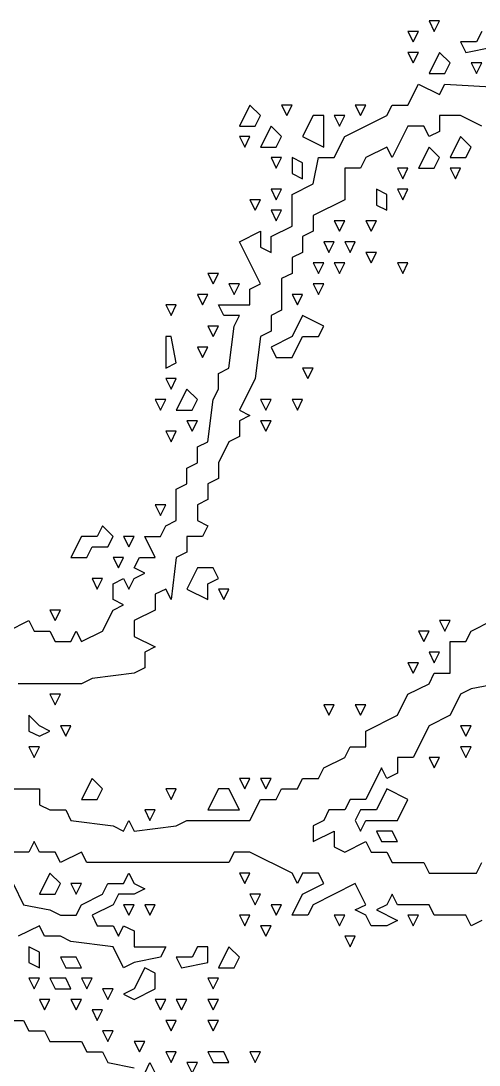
# Model space of a CAD drawing. Extents: x 2 to 124, y 0 to 170.
# Drawn here: x 43.43 to 50.43, y 93.49 to 109.47 of the extents above; entities that cross this region are included whole.
import ezdxf

# ---------------------------------------------------------------- set-up
doc = ezdxf.new("R2010")
doc.units = 0
doc.layers.add('Layer0', color=7, linetype='Continuous')

msp = doc.modelspace()

# ---------------------------------------------------------------- linework, layer by layer
at = {"layer": 'Layer0', "color": 5, "linetype": 'CONTINUOUS'}
for p, q in [((49.66383, 109.4697, 0.1), (49.74432, 109.3087, 0.1)), ((49.82481, 109.4697, 0.1), (49.66383, 109.4697, 0.1)), ((49.74432, 109.3087, 0.1), (49.82481, 109.4697, 0.1)), ((49.34186, 109.3087, 0.1), (49.42235, 109.1477, 0.1)), ((49.50284, 109.3087, 0.1), (49.34186, 109.3087, 0.1)), ((49.42235, 109.1477, 0.1), (49.50284, 109.3087, 0.1)), ((50.46875, 109.3087, 0.1), (50.38826, 109.1477, 0.1)), ((50.38826, 109.1477, 0.1), (50.14678, 109.1477, 0.1)), ((50.14678, 109.1477, 0.1), (50.22727, 108.9867, 0.1)), ((49.34186, 108.9867, 0.1), (49.42235, 108.8258, 0.1)), ((49.50284, 108.9867, 0.1), (49.34186, 108.9867, 0.1)), ((49.42235, 108.8258, 0.1), (49.50284, 108.9867, 0.1)), ((49.82481, 108.9867, 0.1), (49.66383, 108.6648, 0.1)), ((49.9858, 108.8258, 0.1), (49.82481, 108.9867, 0.1)), ((50.22727, 108.9867, 0.1), (50.62973, 109.0672, 0.1)), ((49.9053, 108.6648, 0.1), (49.9858, 108.8258, 0.1)), ((50.30777, 108.8258, 0.1), (50.38826, 108.6648, 0.1)), ((50.46875, 108.8258, 0.1), (50.30777, 108.8258, 0.1)), ((50.38826, 108.6648, 0.1), (50.46875, 108.8258, 0.1)), ((49.66383, 108.6648, 0.1), (49.9053, 108.6648, 0.1)), ((49.34186, 108.1818, 0.1), (49.50284, 108.5038, 0.1)), ((49.50284, 108.5038, 0.1), (49.82481, 108.3428, 0.1)), ((49.82481, 108.3428, 0.1), (49.9053, 108.5038, 0.1)), ((49.9053, 108.5038, 0.1), (51.27367, 108.4233, 0.1)), ((46.92708, 108.1818, 0.1), (46.7661, 107.8598, 0.1)), ((47.08807, 108.0208, 0.1), (46.92708, 108.1818, 0.1)), ((47.41004, 108.1818, 0.1), (47.49053, 108.0208, 0.1)), ((47.57102, 108.1818, 0.1), (47.41004, 108.1818, 0.1)), ((47.49053, 108.0208, 0.1), (47.57102, 108.1818, 0.1)), ((48.53693, 108.1818, 0.1), (48.61742, 108.0208, 0.1)), ((48.69792, 108.1818, 0.1), (48.53693, 108.1818, 0.1)), ((48.61742, 108.0208, 0.1), (48.69792, 108.1818, 0.1)), ((49.01989, 108.0208, 0.1), (49.10038, 108.1818, 0.1)), ((49.10038, 108.1818, 0.1), (49.34186, 108.1818, 0.1)), ((47.00758, 107.8598, 0.1), (47.08807, 108.0208, 0.1)), ((47.89299, 108.0208, 0.1), (47.73201, 107.6989, 0.1)), ((48.05398, 108.0208, 0.1), (47.89299, 108.0208, 0.1)), ((48.05398, 107.5379, 0.1), (48.05398, 108.0208, 0.1)), ((48.21496, 108.0208, 0.1), (48.29545, 107.8598, 0.1)), ((48.37595, 108.0208, 0.1), (48.21496, 108.0208, 0.1)), ((48.29545, 107.8598, 0.1), (48.37595, 108.0208, 0.1)), ((48.37595, 107.6989, 0.1), (49.01989, 108.0208, 0.1)), ((49.82481, 108.0208, 0.1), (49.82481, 107.7794, 0.1)), ((50.14678, 108.0208, 0.1), (49.82481, 108.0208, 0.1)), ((50.46875, 107.8598, 0.1), (50.14678, 108.0208, 0.1)), ((46.7661, 107.8598, 0.1), (47.00758, 107.8598, 0.1)), ((47.24905, 107.8598, 0.1), (47.08807, 107.5379, 0.1)), ((47.41004, 107.6989, 0.1), (47.24905, 107.8598, 0.1)), ((49.34186, 107.8598, 0.1), (49.10038, 107.3769, 0.1)), ((49.58333, 107.8598, 0.1), (49.34186, 107.8598, 0.1)), ((49.66383, 107.6989, 0.1), (49.58333, 107.8598, 0.1)), ((46.7661, 107.6989, 0.1), (46.84659, 107.5379, 0.1)), ((46.92708, 107.6989, 0.1), (46.7661, 107.6989, 0.1)), ((46.84659, 107.5379, 0.1), (46.92708, 107.6989, 0.1)), ((47.32955, 107.5379, 0.1), (47.41004, 107.6989, 0.1)), ((47.73201, 107.6989, 0.1), (48.05398, 107.5379, 0.1)), ((48.21496, 107.3769, 0.1), (48.37595, 107.6989, 0.1)), ((49.82481, 107.7794, 0.1), (49.66383, 107.6989, 0.1)), ((50.14678, 107.6989, 0.1), (49.9858, 107.3769, 0.1)), ((50.30777, 107.5379, 0.1), (50.14678, 107.6989, 0.1)), ((47.08807, 107.5379, 0.1), (47.32955, 107.5379, 0.1)), ((49.01989, 107.5379, 0.1), (48.69792, 107.3769, 0.1)), ((49.10038, 107.3769, 0.1), (49.01989, 107.5379, 0.1)), ((49.66383, 107.5379, 0.1), (49.50284, 107.2159, 0.1)), ((49.82481, 107.3769, 0.1), (49.66383, 107.5379, 0.1)), ((50.22727, 107.3769, 0.1), (50.30777, 107.5379, 0.1)), ((47.24905, 107.3769, 0.1), (47.32955, 107.2159, 0.1)), ((47.41004, 107.3769, 0.1), (47.24905, 107.3769, 0.1)), ((47.32955, 107.2159, 0.1), (47.41004, 107.3769, 0.1)), ((47.57102, 107.3769, 0.1), (47.57102, 107.1354, 0.1)), ((47.73201, 107.2964, 0.1), (47.57102, 107.3769, 0.1)), ((47.89299, 106.9744, 0.1), (47.97348, 107.3769, 0.1)), ((47.97348, 107.3769, 0.1), (48.21496, 107.3769, 0.1)), ((48.69792, 107.3769, 0.1), (48.61742, 107.2159, 0.1)), ((49.74432, 107.2159, 0.1), (49.82481, 107.3769, 0.1)), ((49.9858, 107.3769, 0.1), (50.22727, 107.3769, 0.1)), ((47.73201, 107.0549, 0.1), (47.73201, 107.2964, 0.1)), ((48.61742, 107.2159, 0.1), (48.37595, 107.2159, 0.1)), ((48.37595, 107.2159, 0.1), (48.37595, 106.733, 0.1)), ((49.18087, 107.2159, 0.1), (49.26136, 107.0549, 0.1)), ((49.34186, 107.2159, 0.1), (49.18087, 107.2159, 0.1)), ((49.26136, 107.0549, 0.1), (49.34186, 107.2159, 0.1)), ((49.50284, 107.2159, 0.1), (49.74432, 107.2159, 0.1)), ((49.9858, 107.2159, 0.1), (50.06629, 107.0549, 0.1)), ((50.14678, 107.2159, 0.1), (49.9858, 107.2159, 0.1)), ((50.06629, 107.0549, 0.1), (50.14678, 107.2159, 0.1)), ((47.57102, 107.1354, 0.1), (47.73201, 107.0549, 0.1)), ((47.24905, 106.8939, 0.1), (47.32955, 106.733, 0.1)), ((47.41004, 106.8939, 0.1), (47.24905, 106.8939, 0.1)), ((47.32955, 106.733, 0.1), (47.41004, 106.8939, 0.1)), ((47.57102, 106.8134, 0.1), (47.89299, 106.9744, 0.1)), ((48.8589, 106.8939, 0.1), (48.8589, 106.6525, 0.1)), ((49.01989, 106.8134, 0.1), (48.8589, 106.8939, 0.1)), ((49.18087, 106.8939, 0.1), (49.26136, 106.733, 0.1)), ((49.34186, 106.8939, 0.1), (49.18087, 106.8939, 0.1)), ((49.26136, 106.733, 0.1), (49.34186, 106.8939, 0.1)), ((46.92708, 106.733, 0.1), (47.00758, 106.572, 0.1)), ((47.08807, 106.733, 0.1), (46.92708, 106.733, 0.1)), ((47.00758, 106.572, 0.1), (47.08807, 106.733, 0.1)), ((47.57102, 106.3305, 0.1), (47.57102, 106.8134, 0.1)), ((48.37595, 106.733, 0.1), (47.89299, 106.4915, 0.1)), ((49.01989, 106.572, 0.1), (49.01989, 106.8134, 0.1)), ((47.24905, 106.572, 0.1), (47.32955, 106.411, 0.1)), ((47.41004, 106.572, 0.1), (47.24905, 106.572, 0.1)), ((47.32955, 106.411, 0.1), (47.41004, 106.572, 0.1)), ((48.8589, 106.6525, 0.1), (49.01989, 106.572, 0.1)), ((47.89299, 106.4915, 0.1), (47.89299, 106.25, 0.1)), ((47.24905, 106.1695, 0.1), (47.57102, 106.3305, 0.1)), ((48.21496, 106.411, 0.1), (48.29545, 106.25, 0.1)), ((48.37595, 106.411, 0.1), (48.21496, 106.411, 0.1)), ((48.29545, 106.25, 0.1), (48.37595, 106.411, 0.1)), ((48.69792, 106.411, 0.1), (48.77841, 106.25, 0.1)), ((48.8589, 106.411, 0.1), (48.69792, 106.411, 0.1)), ((48.77841, 106.25, 0.1), (48.8589, 106.411, 0.1)), ((46.7661, 106.089, 0.1), (47.08807, 106.25, 0.1)), ((47.08807, 106.25, 0.1), (47.08807, 106.0085, 0.1)), ((47.24905, 105.928, 0.1), (47.24905, 106.1695, 0.1)), ((47.89299, 106.25, 0.1), (47.73201, 106.1695, 0.1)), ((47.73201, 106.1695, 0.1), (47.73201, 105.928, 0.1)), ((47.08807, 105.4451, 0.1), (46.7661, 106.089, 0.1)), ((47.08807, 106.0085, 0.1), (47.24905, 105.928, 0.1)), ((48.05398, 106.089, 0.1), (48.13447, 105.928, 0.1)), ((48.21496, 106.089, 0.1), (48.05398, 106.089, 0.1)), ((48.13447, 105.928, 0.1), (48.21496, 106.089, 0.1)), ((48.37595, 106.089, 0.1), (48.45644, 105.928, 0.1)), ((48.53693, 106.089, 0.1), (48.37595, 106.089, 0.1)), ((48.45644, 105.928, 0.1), (48.53693, 106.089, 0.1)), ((47.73201, 105.928, 0.1), (47.57102, 105.8475, 0.1)), ((47.57102, 105.8475, 0.1), (47.57102, 105.6061, 0.1)), ((48.69792, 105.928, 0.1), (48.77841, 105.767, 0.1)), ((48.8589, 105.928, 0.1), (48.69792, 105.928, 0.1)), ((48.77841, 105.767, 0.1), (48.8589, 105.928, 0.1)), ((47.89299, 105.767, 0.1), (47.97348, 105.6061, 0.1)), ((48.05398, 105.767, 0.1), (47.89299, 105.767, 0.1)), ((47.97348, 105.6061, 0.1), (48.05398, 105.767, 0.1)), ((48.21496, 105.767, 0.1), (48.29545, 105.6061, 0.1)), ((48.37595, 105.767, 0.1), (48.21496, 105.767, 0.1)), ((48.29545, 105.6061, 0.1), (48.37595, 105.767, 0.1)), ((49.18087, 105.767, 0.1), (49.26136, 105.6061, 0.1)), ((49.34186, 105.767, 0.1), (49.18087, 105.767, 0.1)), ((49.26136, 105.6061, 0.1), (49.34186, 105.767, 0.1)), ((46.28314, 105.6061, 0.1), (46.36364, 105.4451, 0.1)), ((46.44413, 105.6061, 0.1), (46.28314, 105.6061, 0.1)), ((46.36364, 105.4451, 0.1), (46.44413, 105.6061, 0.1)), ((47.57102, 105.6061, 0.1), (47.41004, 105.5256, 0.1)), ((47.41004, 105.5256, 0.1), (47.41004, 105.0426, 0.1)), ((46.60511, 105.4451, 0.1), (46.68561, 105.2841, 0.1)), ((46.7661, 105.4451, 0.1), (46.60511, 105.4451, 0.1)), ((46.68561, 105.2841, 0.1), (46.7661, 105.4451, 0.1)), ((46.92708, 105.3646, 0.1), (47.08807, 105.4451, 0.1)), ((46.92708, 105.1231, 0.1), (46.92708, 105.3646, 0.1)), ((47.89299, 105.4451, 0.1), (47.97348, 105.2841, 0.1)), ((48.05398, 105.4451, 0.1), (47.89299, 105.4451, 0.1)), ((47.97348, 105.2841, 0.1), (48.05398, 105.4451, 0.1)), ((46.12216, 105.2841, 0.1), (46.20265, 105.1231, 0.1)), ((46.28314, 105.2841, 0.1), (46.12216, 105.2841, 0.1)), ((46.20265, 105.1231, 0.1), (46.28314, 105.2841, 0.1)), ((47.57102, 105.2841, 0.1), (47.65152, 105.1231, 0.1)), ((47.73201, 105.2841, 0.1), (47.57102, 105.2841, 0.1)), ((47.65152, 105.1231, 0.1), (47.73201, 105.2841, 0.1)), ((45.6392, 105.1231, 0.1), (45.7197, 104.9621, 0.1)), ((45.80019, 105.1231, 0.1), (45.6392, 105.1231, 0.1)), ((45.7197, 104.9621, 0.1), (45.80019, 105.1231, 0.1)), ((46.52462, 104.9621, 0.1), (46.44413, 105.1231, 0.1)), ((46.44413, 105.1231, 0.1), (46.92708, 105.1231, 0.1)), ((47.41004, 105.0426, 0.1), (47.24905, 104.9621, 0.1)), ((46.7661, 104.9621, 0.1), (46.52462, 104.9621, 0.1)), ((46.68561, 104.8011, 0.1), (46.7661, 104.9621, 0.1)), ((47.24905, 104.9621, 0.1), (47.24905, 104.7206, 0.1)), ((47.73201, 104.9621, 0.1), (47.57102, 104.6402, 0.1)), ((48.05398, 104.8011, 0.1), (47.73201, 104.9621, 0.1)), ((46.28314, 104.8011, 0.1), (46.36364, 104.6402, 0.1)), ((46.44413, 104.8011, 0.1), (46.28314, 104.8011, 0.1)), ((46.36364, 104.6402, 0.1), (46.44413, 104.8011, 0.1)), ((46.60511, 104.1572, 0.1), (46.68561, 104.8011, 0.1)), ((47.24905, 104.7206, 0.1), (47.08807, 104.6402, 0.1)), ((47.97348, 104.6402, 0.1), (48.05398, 104.8011, 0.1)), ((45.6392, 104.6402, 0.1), (45.6392, 104.1572, 0.1)), ((45.7197, 104.6402, 0.1), (45.6392, 104.6402, 0.1)), ((45.80019, 104.2377, 0.1), (45.7197, 104.6402, 0.1)), ((47.08807, 104.6402, 0.1), (47.00758, 103.9962, 0.1)), ((47.57102, 104.6402, 0.1), (47.24905, 104.4792, 0.1)), ((47.57102, 104.3182, 0.1), (47.73201, 104.6402, 0.1)), ((47.73201, 104.6402, 0.1), (47.97348, 104.6402, 0.1)), ((46.12216, 104.4792, 0.1), (46.20265, 104.3182, 0.1)), ((46.28314, 104.4792, 0.1), (46.12216, 104.4792, 0.1)), ((46.20265, 104.3182, 0.1), (46.28314, 104.4792, 0.1)), ((47.24905, 104.4792, 0.1), (47.32955, 104.3182, 0.1)), ((45.6392, 104.1572, 0.1), (45.80019, 104.2377, 0.1)), ((47.32955, 104.3182, 0.1), (47.57102, 104.3182, 0.1)), ((46.44413, 104.0767, 0.1), (46.60511, 104.1572, 0.1)), ((46.44413, 103.8352, 0.1), (46.44413, 104.0767, 0.1)), ((47.73201, 104.1572, 0.1), (47.8125, 103.9962, 0.1)), ((47.89299, 104.1572, 0.1), (47.73201, 104.1572, 0.1)), ((47.8125, 103.9962, 0.1), (47.89299, 104.1572, 0.1)), ((45.6392, 103.9962, 0.1), (45.7197, 103.8352, 0.1)), ((45.80019, 103.9962, 0.1), (45.6392, 103.9962, 0.1)), ((45.7197, 103.8352, 0.1), (45.80019, 103.9962, 0.1)), ((47.00758, 103.9962, 0.1), (46.7661, 103.5133, 0.1)), ((45.96117, 103.8352, 0.1), (45.80019, 103.5133, 0.1)), ((46.12216, 103.6742, 0.1), (45.96117, 103.8352, 0.1)), ((46.36364, 103.6742, 0.1), (46.44413, 103.8352, 0.1)), ((45.47822, 103.6742, 0.1), (45.55871, 103.5133, 0.1)), ((45.6392, 103.6742, 0.1), (45.47822, 103.6742, 0.1)), ((45.55871, 103.5133, 0.1), (45.6392, 103.6742, 0.1)), ((46.04167, 103.5133, 0.1), (46.12216, 103.6742, 0.1)), ((46.28314, 103.0303, 0.1), (46.36364, 103.6742, 0.1)), ((47.08807, 103.6742, 0.1), (47.16856, 103.5133, 0.1)), ((47.24905, 103.6742, 0.1), (47.08807, 103.6742, 0.1)), ((47.16856, 103.5133, 0.1), (47.24905, 103.6742, 0.1)), ((47.57102, 103.6742, 0.1), (47.65152, 103.5133, 0.1)), ((47.73201, 103.6742, 0.1), (47.57102, 103.6742, 0.1)), ((47.65152, 103.5133, 0.1), (47.73201, 103.6742, 0.1)), ((45.80019, 103.5133, 0.1), (46.04167, 103.5133, 0.1)), ((46.7661, 103.5133, 0.1), (46.92708, 103.4328, 0.1)), ((46.92708, 103.4328, 0.1), (46.7661, 103.3523, 0.1)), ((45.96117, 103.3523, 0.1), (46.04167, 103.1913, 0.1)), ((46.12216, 103.3523, 0.1), (45.96117, 103.3523, 0.1)), ((46.04167, 103.1913, 0.1), (46.12216, 103.3523, 0.1)), ((46.7661, 103.3523, 0.1), (46.7661, 103.1108, 0.1)), ((47.08807, 103.3523, 0.1), (47.16856, 103.1913, 0.1)), ((47.24905, 103.3523, 0.1), (47.08807, 103.3523, 0.1)), ((47.16856, 103.1913, 0.1), (47.24905, 103.3523, 0.1)), ((45.6392, 103.1913, 0.1), (45.7197, 103.0303, 0.1)), ((45.80019, 103.1913, 0.1), (45.6392, 103.1913, 0.1)), ((45.7197, 103.0303, 0.1), (45.80019, 103.1913, 0.1)), ((46.7661, 103.1108, 0.1), (46.60511, 103.0303, 0.1)), ((46.12216, 102.9498, 0.1), (46.28314, 103.0303, 0.1)), ((46.12216, 102.7083, 0.1), (46.12216, 102.9498, 0.1)), ((46.60511, 103.0303, 0.1), (46.44413, 102.7083, 0.1)), ((45.96117, 102.6278, 0.1), (46.12216, 102.7083, 0.1)), ((45.96117, 102.3864, 0.1), (45.96117, 102.6278, 0.1)), ((46.44413, 102.7083, 0.1), (46.44413, 102.4669, 0.1)), ((46.44413, 102.4669, 0.1), (46.28314, 102.3864, 0.1)), ((45.80019, 102.3059, 0.1), (45.96117, 102.3864, 0.1)), ((45.80019, 101.8229, 0.1), (45.80019, 102.3059, 0.1)), ((46.28314, 102.3864, 0.1), (46.28314, 102.1449, 0.1)), ((46.28314, 102.1449, 0.1), (46.12216, 102.0644, 0.1)), ((45.47822, 102.0644, 0.1), (45.55871, 101.9034, 0.1)), ((45.6392, 102.0644, 0.1), (45.47822, 102.0644, 0.1)), ((45.55871, 101.9034, 0.1), (45.6392, 102.0644, 0.1)), ((46.12216, 102.0644, 0.1), (46.12216, 101.8229, 0.1)), ((45.6392, 101.7424, 0.1), (45.80019, 101.8229, 0.1)), ((46.12216, 101.8229, 0.1), (46.28314, 101.7424, 0.1)), ((44.6733, 101.7424, 0.1), (44.5928, 101.5814, 0.1)), ((44.83428, 101.5814, 0.1), (44.6733, 101.7424, 0.1)), ((45.55871, 101.5814, 0.1), (45.6392, 101.7424, 0.1)), ((46.28314, 101.7424, 0.1), (46.20265, 101.5814, 0.1)), ((44.35133, 101.5814, 0.1), (44.19034, 101.2595, 0.1)), ((44.5928, 101.5814, 0.1), (44.35133, 101.5814, 0.1)), ((44.75379, 101.4205, 0.1), (44.83428, 101.5814, 0.1)), ((44.99527, 101.5814, 0.1), (45.07576, 101.4205, 0.1)), ((45.15625, 101.5814, 0.1), (44.99527, 101.5814, 0.1)), ((45.07576, 101.4205, 0.1), (45.15625, 101.5814, 0.1)), ((45.47822, 101.2595, 0.1), (45.31723, 101.5814, 0.1)), ((45.31723, 101.5814, 0.1), (45.55871, 101.5814, 0.1)), ((46.20265, 101.5814, 0.1), (45.96117, 101.5814, 0.1)), ((45.96117, 101.5814, 0.1), (45.96117, 101.34, 0.1)), ((44.43182, 101.2595, 0.1), (44.51231, 101.4205, 0.1)), ((44.51231, 101.4205, 0.1), (44.75379, 101.4205, 0.1)), ((45.96117, 101.34, 0.1), (45.80019, 101.2595, 0.1)), ((44.19034, 101.2595, 0.1), (44.43182, 101.2595, 0.1)), ((44.83428, 101.2595, 0.1), (44.91477, 101.0985, 0.1)), ((44.99527, 101.2595, 0.1), (44.83428, 101.2595, 0.1)), ((44.91477, 101.0985, 0.1), (44.99527, 101.2595, 0.1)), ((45.15625, 101.0985, 0.1), (45.23674, 101.2595, 0.1)), ((45.23674, 101.2595, 0.1), (45.47822, 101.2595, 0.1)), ((45.80019, 101.2595, 0.1), (45.7197, 100.6155, 0.1)), ((45.31723, 101.018, 0.1), (45.15625, 101.0985, 0.1)), ((45.15625, 100.9375, 0.1), (45.31723, 101.018, 0.1)), ((46.12216, 101.0985, 0.1), (45.96117, 100.7765, 0.1)), ((46.36364, 101.0985, 0.1), (46.12216, 101.0985, 0.1)), ((46.44413, 100.9375, 0.1), (46.36364, 101.0985, 0.1)), ((44.51231, 100.9375, 0.1), (44.5928, 100.7765, 0.1)), ((44.6733, 100.9375, 0.1), (44.51231, 100.9375, 0.1)), ((44.5928, 100.7765, 0.1), (44.6733, 100.9375, 0.1)), ((44.83428, 100.857, 0.1), (44.99527, 100.9375, 0.1)), ((44.83428, 100.6155, 0.1), (44.83428, 100.857, 0.1)), ((44.99527, 100.9375, 0.1), (45.07576, 100.7765, 0.1)), ((45.07576, 100.7765, 0.1), (45.15625, 100.9375, 0.1)), ((46.28314, 100.857, 0.1), (46.44413, 100.9375, 0.1)), ((46.28314, 100.6155, 0.1), (46.28314, 100.857, 0.1)), ((45.6392, 100.7765, 0.1), (45.47822, 100.696, 0.1)), ((45.47822, 100.696, 0.1), (45.47822, 100.4545, 0.1)), ((45.7197, 100.6155, 0.1), (45.6392, 100.7765, 0.1)), ((45.96117, 100.7765, 0.1), (46.28314, 100.6155, 0.1)), ((46.44413, 100.7765, 0.1), (46.52462, 100.6155, 0.1)), ((46.60511, 100.7765, 0.1), (46.44413, 100.7765, 0.1)), ((46.52462, 100.6155, 0.1), (46.60511, 100.7765, 0.1)), ((44.99527, 100.535, 0.1), (44.83428, 100.6155, 0.1)), ((44.83428, 100.4545, 0.1), (44.99527, 100.535, 0.1)), ((43.86837, 100.4545, 0.1), (43.94886, 100.2936, 0.1)), ((44.02936, 100.4545, 0.1), (43.86837, 100.4545, 0.1)), ((43.94886, 100.2936, 0.1), (44.02936, 100.4545, 0.1)), ((44.6733, 100.1326, 0.1), (44.83428, 100.4545, 0.1)), ((45.47822, 100.4545, 0.1), (45.15625, 100.2936, 0.1)), ((43.22443, 100.1326, 0.1), (43.5464, 100.2936, 0.1)), ((43.5464, 100.2936, 0.1), (43.62689, 100.1326, 0.1)), ((45.15625, 100.2936, 0.1), (45.15625, 100.0521, 0.1)), ((49.82481, 100.2936, 0.1), (49.9053, 100.1326, 0.1)), ((49.9858, 100.2936, 0.1), (49.82481, 100.2936, 0.1)), ((49.9053, 100.1326, 0.1), (49.9858, 100.2936, 0.1)), ((50.30777, 100.1326, 0.1), (50.62973, 100.2936, 0.1)), ((43.62689, 100.1326, 0.1), (43.86837, 100.1326, 0.1)), ((43.86837, 100.1326, 0.1), (43.94886, 99.97159, 0.1)), ((44.19034, 99.97159, 0.1), (44.27083, 100.1326, 0.1)), ((44.27083, 100.1326, 0.1), (44.35133, 99.97159, 0.1)), ((44.35133, 99.97159, 0.1), (44.6733, 100.1326, 0.1)), ((45.15625, 100.0521, 0.1), (45.47822, 99.8911, 0.1)), ((49.50284, 100.1326, 0.1), (49.58333, 99.97159, 0.1)), ((49.66383, 100.1326, 0.1), (49.50284, 100.1326, 0.1)), ((49.58333, 99.97159, 0.1), (49.66383, 100.1326, 0.1)), ((50.22727, 99.97159, 0.1), (50.30777, 100.1326, 0.1)), ((43.94886, 99.97159, 0.1), (44.19034, 99.97159, 0.1)), ((45.47822, 99.8911, 0.1), (45.31723, 99.81061, 0.1)), ((49.9858, 99.48864, 0.1), (49.9858, 99.97159, 0.1)), ((49.9858, 99.97159, 0.1), (50.22727, 99.97159, 0.1)), ((45.31723, 99.81061, 0.1), (45.31723, 99.56913, 0.1)), ((49.66383, 99.81061, 0.1), (49.74432, 99.64962, 0.1)), ((49.82481, 99.81061, 0.1), (49.66383, 99.81061, 0.1)), ((49.74432, 99.64962, 0.1), (49.82481, 99.81061, 0.1)), ((45.31723, 99.56913, 0.1), (45.15625, 99.48864, 0.1)), ((49.34186, 99.64962, 0.1), (49.42235, 99.48864, 0.1)), ((49.50284, 99.64962, 0.1), (49.34186, 99.64962, 0.1)), ((49.42235, 99.48864, 0.1), (49.50284, 99.64962, 0.1)), ((44.51231, 99.40814, 0.1), (44.35133, 99.32765, 0.1)), ((45.15625, 99.48864, 0.1), (44.51231, 99.40814, 0.1)), ((49.66383, 99.32765, 0.1), (49.74432, 99.48864, 0.1)), ((49.74432, 99.48864, 0.1), (49.9858, 99.48864, 0.1)), ((44.35133, 99.32765, 0.1), (43.38542, 99.32765, 0.1)), ((49.34186, 99.16667, 0.1), (49.66383, 99.32765, 0.1)), ((50.30777, 99.24716, 0.1), (50.14678, 99.16667, 0.1)), ((50.71023, 99.32765, 0.1), (50.30777, 99.24716, 0.1)), ((43.86837, 99.16667, 0.1), (43.94886, 99.00568, 0.1)), ((44.02936, 99.16667, 0.1), (43.86837, 99.16667, 0.1)), ((43.94886, 99.00568, 0.1), (44.02936, 99.16667, 0.1)), ((49.18087, 98.8447, 0.1), (49.34186, 99.16667, 0.1)), ((50.14678, 99.16667, 0.1), (49.9858, 98.8447, 0.1)), ((48.05398, 99.00568, 0.1), (48.13447, 98.8447, 0.1)), ((48.21496, 99.00568, 0.1), (48.05398, 99.00568, 0.1)), ((48.13447, 98.8447, 0.1), (48.21496, 99.00568, 0.1)), ((48.53693, 99.00568, 0.1), (48.61742, 98.8447, 0.1)), ((48.69792, 99.00568, 0.1), (48.53693, 99.00568, 0.1)), ((48.61742, 98.8447, 0.1), (48.69792, 99.00568, 0.1)), ((43.5464, 98.8447, 0.1), (43.5464, 98.60322, 0.1)), ((43.70739, 98.68371, 0.1), (43.5464, 98.8447, 0.1)), ((48.69792, 98.60322, 0.1), (49.18087, 98.8447, 0.1)), ((49.9858, 98.8447, 0.1), (49.66383, 98.68371, 0.1)), ((43.5464, 98.60322, 0.1), (43.70739, 98.52273, 0.1)), ((43.86837, 98.60322, 0.1), (43.70739, 98.68371, 0.1)), ((43.70739, 98.52273, 0.1), (43.86837, 98.60322, 0.1)), ((44.02936, 98.68371, 0.1), (44.10985, 98.52273, 0.1)), ((44.19034, 98.68371, 0.1), (44.02936, 98.68371, 0.1)), ((44.10985, 98.52273, 0.1), (44.19034, 98.68371, 0.1)), ((48.69792, 98.36174, 0.1), (48.69792, 98.60322, 0.1)), ((49.66383, 98.68371, 0.1), (49.42235, 98.20076, 0.1)), ((50.14678, 98.68371, 0.1), (50.22727, 98.52273, 0.1)), ((50.30777, 98.68371, 0.1), (50.14678, 98.68371, 0.1)), ((50.22727, 98.52273, 0.1), (50.30777, 98.68371, 0.1)), ((43.5464, 98.36174, 0.1), (43.62689, 98.20076, 0.1)), ((43.70739, 98.36174, 0.1), (43.5464, 98.36174, 0.1)), ((43.62689, 98.20076, 0.1), (43.70739, 98.36174, 0.1)), ((48.37595, 98.20076, 0.1), (48.45644, 98.36174, 0.1)), ((48.45644, 98.36174, 0.1), (48.69792, 98.36174, 0.1)), ((50.14678, 98.36174, 0.1), (50.22727, 98.20076, 0.1)), ((50.30777, 98.36174, 0.1), (50.14678, 98.36174, 0.1)), ((50.22727, 98.20076, 0.1), (50.30777, 98.36174, 0.1)), ((48.05398, 98.03977, 0.1), (48.37595, 98.20076, 0.1)), ((49.42235, 98.20076, 0.1), (49.18087, 98.20076, 0.1)), ((49.18087, 98.20076, 0.1), (49.18087, 97.95928, 0.1)), ((49.66383, 98.20076, 0.1), (49.74432, 98.03977, 0.1)), ((49.82481, 98.20076, 0.1), (49.66383, 98.20076, 0.1)), ((49.74432, 98.03977, 0.1), (49.82481, 98.20076, 0.1)), ((47.97348, 97.87879, 0.1), (48.05398, 98.03977, 0.1)), ((48.93939, 98.03977, 0.1), (48.69792, 97.55682, 0.1)), ((49.01989, 97.87879, 0.1), (48.93939, 98.03977, 0.1)), ((49.18087, 97.95928, 0.1), (49.01989, 97.87879, 0.1)), ((44.51231, 97.87879, 0.1), (44.35133, 97.55682, 0.1)), ((44.6733, 97.7178, 0.1), (44.51231, 97.87879, 0.1)), ((46.7661, 97.87879, 0.1), (46.84659, 97.7178, 0.1)), ((46.92708, 97.87879, 0.1), (46.7661, 97.87879, 0.1)), ((46.84659, 97.7178, 0.1), (46.92708, 97.87879, 0.1)), ((47.08807, 97.87879, 0.1), (47.16856, 97.7178, 0.1)), ((47.24905, 97.87879, 0.1), (47.08807, 97.87879, 0.1)), ((47.16856, 97.7178, 0.1), (47.24905, 97.87879, 0.1)), ((47.65152, 97.7178, 0.1), (47.73201, 97.87879, 0.1)), ((47.73201, 97.87879, 0.1), (47.97348, 97.87879, 0.1)), ((43.22443, 97.7178, 0.1), (43.70739, 97.7178, 0.1)), ((43.70739, 97.7178, 0.1), (43.70739, 97.47633, 0.1)), ((44.5928, 97.55682, 0.1), (44.6733, 97.7178, 0.1)), ((45.6392, 97.7178, 0.1), (45.7197, 97.55682, 0.1)), ((45.80019, 97.7178, 0.1), (45.6392, 97.7178, 0.1)), ((45.7197, 97.55682, 0.1), (45.80019, 97.7178, 0.1)), ((46.44413, 97.7178, 0.1), (46.28314, 97.39583, 0.1)), ((46.60511, 97.7178, 0.1), (46.44413, 97.7178, 0.1)), ((46.7661, 97.39583, 0.1), (46.60511, 97.7178, 0.1)), ((47.32955, 97.55682, 0.1), (47.41004, 97.7178, 0.1)), ((47.41004, 97.7178, 0.1), (47.65152, 97.7178, 0.1)), ((49.01989, 97.7178, 0.1), (48.8589, 97.39583, 0.1)), ((49.34186, 97.55682, 0.1), (49.01989, 97.7178, 0.1)), ((43.70739, 97.47633, 0.1), (43.86837, 97.39583, 0.1)), ((44.35133, 97.55682, 0.1), (44.5928, 97.55682, 0.1)), ((46.92708, 97.23485, 0.1), (47.08807, 97.55682, 0.1)), ((47.08807, 97.55682, 0.1), (47.32955, 97.55682, 0.1)), ((48.45644, 97.55682, 0.1), (48.37595, 97.39583, 0.1)), ((48.69792, 97.55682, 0.1), (48.45644, 97.55682, 0.1)), ((49.18087, 97.23485, 0.1), (49.34186, 97.55682, 0.1)), ((43.86837, 97.39583, 0.1), (44.10985, 97.39583, 0.1)), ((44.10985, 97.39583, 0.1), (44.19034, 97.23485, 0.1)), ((45.31723, 97.39583, 0.1), (45.39773, 97.23485, 0.1)), ((45.47822, 97.39583, 0.1), (45.31723, 97.39583, 0.1)), ((45.39773, 97.23485, 0.1), (45.47822, 97.39583, 0.1)), ((46.28314, 97.39583, 0.1), (46.7661, 97.39583, 0.1)), ((48.13447, 97.39583, 0.1), (48.05398, 97.23485, 0.1)), ((48.37595, 97.39583, 0.1), (48.13447, 97.39583, 0.1)), ((48.61742, 97.39583, 0.1), (48.53693, 97.23485, 0.1)), ((48.8589, 97.39583, 0.1), (48.61742, 97.39583, 0.1)), ((44.19034, 97.23485, 0.1), (44.83428, 97.15436, 0.1)), ((44.83428, 97.15436, 0.1), (44.99527, 97.07386, 0.1)), ((44.99527, 97.07386, 0.1), (45.07576, 97.23485, 0.1)), ((45.07576, 97.23485, 0.1), (45.15625, 97.07386, 0.1)), ((45.15625, 97.07386, 0.1), (45.80019, 97.15436, 0.1)), ((45.80019, 97.15436, 0.1), (45.96117, 97.23485, 0.1)), ((45.96117, 97.23485, 0.1), (46.92708, 97.23485, 0.1)), ((48.05398, 97.23485, 0.1), (47.89299, 97.15436, 0.1)), ((47.89299, 97.15436, 0.1), (47.89299, 96.91288, 0.1)), ((48.53693, 97.23485, 0.1), (48.61742, 97.07386, 0.1)), ((48.61742, 97.07386, 0.1), (48.69792, 97.23485, 0.1)), ((48.69792, 97.23485, 0.1), (49.18087, 97.23485, 0.1)), ((47.89299, 96.91288, 0.1), (48.21496, 97.07386, 0.1)), ((48.21496, 97.07386, 0.1), (48.21496, 96.83239, 0.1)), ((48.8589, 97.07386, 0.1), (48.93939, 96.91288, 0.1)), ((49.10038, 97.07386, 0.1), (48.8589, 97.07386, 0.1)), ((49.18087, 96.91288, 0.1), (49.10038, 97.07386, 0.1)), ((43.62689, 96.91288, 0.1), (43.5464, 96.75189, 0.1)), ((43.70739, 96.75189, 0.1), (43.62689, 96.91288, 0.1)), ((48.21496, 96.83239, 0.1), (48.37595, 96.75189, 0.1)), ((48.37595, 96.75189, 0.1), (48.69792, 96.91288, 0.1)), ((48.69792, 96.91288, 0.1), (48.77841, 96.75189, 0.1)), ((48.93939, 96.91288, 0.1), (49.18087, 96.91288, 0.1)), ((43.5464, 96.75189, 0.1), (43.30492, 96.75189, 0.1)), ((43.94886, 96.75189, 0.1), (43.70739, 96.75189, 0.1)), ((44.02936, 96.59091, 0.1), (43.94886, 96.75189, 0.1)), ((44.35133, 96.75189, 0.1), (44.02936, 96.59091, 0.1)), ((44.43182, 96.59091, 0.1), (44.35133, 96.75189, 0.1)), ((46.68561, 96.75189, 0.1), (46.60511, 96.59091, 0.1)), ((46.92708, 96.75189, 0.1), (46.68561, 96.75189, 0.1)), ((47.57102, 96.42992, 0.1), (46.92708, 96.75189, 0.1)), ((48.77841, 96.75189, 0.1), (49.01989, 96.75189, 0.1)), ((49.01989, 96.75189, 0.1), (49.10038, 96.59091, 0.1)), ((46.60511, 96.59091, 0.1), (44.43182, 96.59091, 0.1)), ((49.10038, 96.59091, 0.1), (49.58333, 96.59091, 0.1)), ((49.58333, 96.59091, 0.1), (49.66383, 96.42992, 0.1)), ((50.38826, 96.42992, 0.1), (50.46875, 96.59091, 0.1)), ((43.86837, 96.42992, 0.1), (43.70739, 96.10795, 0.1)), ((44.02936, 96.26894, 0.1), (43.86837, 96.42992, 0.1)), ((44.99527, 96.26894, 0.1), (45.07576, 96.42992, 0.1)), ((45.07576, 96.42992, 0.1), (45.15625, 96.26894, 0.1)), ((46.7661, 96.42992, 0.1), (46.84659, 96.26894, 0.1)), ((46.92708, 96.42992, 0.1), (46.7661, 96.42992, 0.1)), ((46.84659, 96.26894, 0.1), (46.92708, 96.42992, 0.1)), ((47.65152, 96.26894, 0.1), (47.57102, 96.42992, 0.1)), ((47.73201, 96.42992, 0.1), (47.65152, 96.26894, 0.1)), ((47.97348, 96.42992, 0.1), (47.73201, 96.42992, 0.1)), ((48.05398, 96.26894, 0.1), (47.97348, 96.42992, 0.1)), ((49.66383, 96.42992, 0.1), (50.38826, 96.42992, 0.1)), ((43.30492, 96.26894, 0.1), (43.46591, 95.94697, 0.1)), ((43.94886, 96.10795, 0.1), (44.02936, 96.26894, 0.1)), ((44.19034, 96.26894, 0.1), (44.27083, 96.10795, 0.1)), ((44.35133, 96.26894, 0.1), (44.19034, 96.26894, 0.1)), ((44.27083, 96.10795, 0.1), (44.35133, 96.26894, 0.1)), ((44.6733, 96.10795, 0.1), (44.75379, 96.26894, 0.1)), ((44.75379, 96.26894, 0.1), (44.99527, 96.26894, 0.1)), ((45.15625, 96.26894, 0.1), (45.31723, 96.18845, 0.1)), ((45.31723, 96.18845, 0.1), (45.15625, 96.10795, 0.1)), ((47.73201, 96.10795, 0.1), (48.05398, 96.26894, 0.1)), ((48.53693, 96.26894, 0.1), (47.89299, 95.94697, 0.1)), ((48.69792, 95.94697, 0.1), (48.53693, 96.26894, 0.1)), ((43.70739, 96.10795, 0.1), (43.94886, 96.10795, 0.1)), ((44.35133, 95.94697, 0.1), (44.6733, 96.10795, 0.1)), ((44.91477, 96.10795, 0.1), (44.83428, 95.94697, 0.1)), ((45.15625, 96.10795, 0.1), (44.91477, 96.10795, 0.1)), ((46.92708, 96.10795, 0.1), (47.00758, 95.94697, 0.1)), ((47.08807, 96.10795, 0.1), (46.92708, 96.10795, 0.1)), ((47.00758, 95.94697, 0.1), (47.08807, 96.10795, 0.1)), ((47.57102, 95.78598, 0.1), (47.73201, 96.10795, 0.1)), ((49.10038, 96.10795, 0.1), (49.01989, 95.94697, 0.1)), ((49.18087, 95.94697, 0.1), (49.10038, 96.10795, 0.1)), ((43.46591, 95.94697, 0.1), (43.86837, 95.86648, 0.1)), ((44.27083, 95.78598, 0.1), (44.35133, 95.94697, 0.1)), ((44.83428, 95.94697, 0.1), (44.51231, 95.78598, 0.1)), ((44.99527, 95.94697, 0.1), (45.07576, 95.78598, 0.1)), ((45.15625, 95.94697, 0.1), (44.99527, 95.94697, 0.1)), ((45.07576, 95.78598, 0.1), (45.15625, 95.94697, 0.1)), ((45.31723, 95.94697, 0.1), (45.39773, 95.78598, 0.1)), ((45.47822, 95.94697, 0.1), (45.31723, 95.94697, 0.1)), ((45.39773, 95.78598, 0.1), (45.47822, 95.94697, 0.1)), ((47.24905, 95.94697, 0.1), (47.32955, 95.78598, 0.1)), ((47.41004, 95.94697, 0.1), (47.24905, 95.94697, 0.1)), ((47.32955, 95.78598, 0.1), (47.41004, 95.94697, 0.1)), ((47.89299, 95.94697, 0.1), (47.8125, 95.78598, 0.1)), ((48.53693, 95.86648, 0.1), (48.69792, 95.94697, 0.1)), ((49.01989, 95.94697, 0.1), (48.8589, 95.86648, 0.1)), ((49.66383, 95.94697, 0.1), (49.18087, 95.94697, 0.1)), ((49.74432, 95.78598, 0.1), (49.66383, 95.94697, 0.1)), ((43.86837, 95.86648, 0.1), (44.02936, 95.78598, 0.1)), ((44.02936, 95.78598, 0.1), (44.27083, 95.78598, 0.1)), ((44.51231, 95.78598, 0.1), (44.5928, 95.625, 0.1)), ((46.7661, 95.78598, 0.1), (46.84659, 95.625, 0.1)), ((46.92708, 95.78598, 0.1), (46.7661, 95.78598, 0.1)), ((46.84659, 95.625, 0.1), (46.92708, 95.78598, 0.1)), ((47.8125, 95.78598, 0.1), (47.57102, 95.78598, 0.1)), ((48.21496, 95.78598, 0.1), (48.29545, 95.625, 0.1)), ((48.37595, 95.78598, 0.1), (48.21496, 95.78598, 0.1)), ((48.29545, 95.625, 0.1), (48.37595, 95.78598, 0.1)), ((48.69792, 95.78598, 0.1), (48.53693, 95.86648, 0.1)), ((48.77841, 95.625, 0.1), (48.69792, 95.78598, 0.1)), ((48.8589, 95.86648, 0.1), (49.18087, 95.70549, 0.1)), ((49.34186, 95.78598, 0.1), (49.42235, 95.625, 0.1)), ((49.50284, 95.78598, 0.1), (49.34186, 95.78598, 0.1)), ((49.42235, 95.625, 0.1), (49.50284, 95.78598, 0.1)), ((50.22727, 95.78598, 0.1), (49.74432, 95.78598, 0.1)), ((50.30777, 95.625, 0.1), (50.22727, 95.78598, 0.1)), ((43.70739, 95.625, 0.1), (43.38542, 95.46402, 0.1)), ((43.78788, 95.46402, 0.1), (43.70739, 95.625, 0.1)), ((44.5928, 95.625, 0.1), (44.83428, 95.625, 0.1)), ((44.83428, 95.625, 0.1), (44.91477, 95.46402, 0.1)), ((44.91477, 95.46402, 0.1), (44.99527, 95.625, 0.1)), ((44.99527, 95.625, 0.1), (45.15625, 95.54451, 0.1)), ((47.08807, 95.625, 0.1), (47.16856, 95.46402, 0.1)), ((47.24905, 95.625, 0.1), (47.08807, 95.625, 0.1)), ((47.16856, 95.46402, 0.1), (47.24905, 95.625, 0.1)), ((49.01989, 95.625, 0.1), (48.77841, 95.625, 0.1)), ((49.18087, 95.70549, 0.1), (49.01989, 95.625, 0.1)), ((50.46875, 95.70549, 0.1), (50.30777, 95.625, 0.1)), ((44.02936, 95.46402, 0.1), (43.78788, 95.46402, 0.1)), ((44.19034, 95.38352, 0.1), (44.02936, 95.46402, 0.1)), ((45.15625, 95.54451, 0.1), (45.15625, 95.30303, 0.1)), ((48.37595, 95.46402, 0.1), (48.45644, 95.30303, 0.1)), ((48.53693, 95.46402, 0.1), (48.37595, 95.46402, 0.1)), ((48.45644, 95.30303, 0.1), (48.53693, 95.46402, 0.1)), ((43.5464, 95.30303, 0.1), (43.5464, 95.06155, 0.1)), ((43.70739, 95.22254, 0.1), (43.5464, 95.30303, 0.1)), ((44.83428, 95.30303, 0.1), (44.19034, 95.38352, 0.1)), ((44.99527, 94.98106, 0.1), (44.83428, 95.30303, 0.1)), ((45.15625, 95.30303, 0.1), (45.6392, 95.30303, 0.1)), ((45.6392, 95.30303, 0.1), (45.55871, 95.14205, 0.1)), ((46.12216, 95.30303, 0.1), (46.04167, 95.14205, 0.1)), ((46.28314, 95.30303, 0.1), (46.12216, 95.30303, 0.1)), ((46.28314, 95.06155, 0.1), (46.28314, 95.30303, 0.1)), ((46.60511, 95.30303, 0.1), (46.44413, 94.98106, 0.1)), ((46.7661, 95.14205, 0.1), (46.60511, 95.30303, 0.1)), ((43.70739, 94.98106, 0.1), (43.70739, 95.22254, 0.1)), ((44.02936, 95.14205, 0.1), (44.10985, 94.98106, 0.1)), ((44.27083, 95.14205, 0.1), (44.02936, 95.14205, 0.1)), ((44.35133, 94.98106, 0.1), (44.27083, 95.14205, 0.1)), ((45.55871, 95.14205, 0.1), (45.15625, 95.06155, 0.1)), ((46.04167, 95.14205, 0.1), (45.80019, 95.14205, 0.1)), ((45.80019, 95.14205, 0.1), (45.88068, 94.98106, 0.1)), ((46.68561, 94.98106, 0.1), (46.7661, 95.14205, 0.1)), ((43.5464, 95.06155, 0.1), (43.70739, 94.98106, 0.1)), ((44.10985, 94.98106, 0.1), (44.35133, 94.98106, 0.1)), ((45.15625, 95.06155, 0.1), (44.99527, 94.98106, 0.1)), ((45.31723, 94.98106, 0.1), (45.15625, 94.65909, 0.1)), ((45.47822, 94.90057, 0.1), (45.31723, 94.98106, 0.1)), ((45.88068, 94.98106, 0.1), (46.28314, 95.06155, 0.1)), ((46.44413, 94.98106, 0.1), (46.68561, 94.98106, 0.1)), ((43.5464, 94.82008, 0.1), (43.62689, 94.65909, 0.1)), ((43.70739, 94.82008, 0.1), (43.5464, 94.82008, 0.1)), ((43.62689, 94.65909, 0.1), (43.70739, 94.82008, 0.1)), ((43.86837, 94.82008, 0.1), (43.94886, 94.65909, 0.1)), ((44.10985, 94.82008, 0.1), (43.86837, 94.82008, 0.1)), ((44.19034, 94.65909, 0.1), (44.10985, 94.82008, 0.1)), ((44.35133, 94.82008, 0.1), (44.43182, 94.65909, 0.1)), ((44.51231, 94.82008, 0.1), (44.35133, 94.82008, 0.1)), ((44.43182, 94.65909, 0.1), (44.51231, 94.82008, 0.1)), ((45.47822, 94.65909, 0.1), (45.47822, 94.90057, 0.1)), ((46.28314, 94.82008, 0.1), (46.36364, 94.65909, 0.1)), ((46.44413, 94.82008, 0.1), (46.28314, 94.82008, 0.1)), ((46.36364, 94.65909, 0.1), (46.44413, 94.82008, 0.1)), ((43.94886, 94.65909, 0.1), (44.19034, 94.65909, 0.1)), ((44.6733, 94.65909, 0.1), (44.75379, 94.49811, 0.1)), ((44.83428, 94.65909, 0.1), (44.6733, 94.65909, 0.1)), ((44.75379, 94.49811, 0.1), (44.83428, 94.65909, 0.1)), ((45.15625, 94.65909, 0.1), (44.99527, 94.5786, 0.1)), ((45.15625, 94.49811, 0.1), (45.47822, 94.65909, 0.1)), ((43.70739, 94.49811, 0.1), (43.78788, 94.33712, 0.1)), ((43.86837, 94.49811, 0.1), (43.70739, 94.49811, 0.1)), ((43.78788, 94.33712, 0.1), (43.86837, 94.49811, 0.1)), ((44.19034, 94.49811, 0.1), (44.27083, 94.33712, 0.1)), ((44.35133, 94.49811, 0.1), (44.19034, 94.49811, 0.1)), ((44.27083, 94.33712, 0.1), (44.35133, 94.49811, 0.1)), ((44.99527, 94.5786, 0.1), (45.15625, 94.49811, 0.1)), ((45.47822, 94.49811, 0.1), (45.55871, 94.33712, 0.1)), ((45.6392, 94.49811, 0.1), (45.47822, 94.49811, 0.1)), ((45.55871, 94.33712, 0.1), (45.6392, 94.49811, 0.1)), ((45.80019, 94.49811, 0.1), (45.88068, 94.33712, 0.1)), ((45.96117, 94.49811, 0.1), (45.80019, 94.49811, 0.1)), ((45.88068, 94.33712, 0.1), (45.96117, 94.49811, 0.1)), ((46.28314, 94.49811, 0.1), (46.36364, 94.33712, 0.1)), ((46.44413, 94.49811, 0.1), (46.28314, 94.49811, 0.1)), ((46.36364, 94.33712, 0.1), (46.44413, 94.49811, 0.1)), ((44.51231, 94.33712, 0.1), (44.5928, 94.17614, 0.1)), ((44.6733, 94.33712, 0.1), (44.51231, 94.33712, 0.1)), ((44.5928, 94.17614, 0.1), (44.6733, 94.33712, 0.1)), ((43.22443, 94.17614, 0.1), (43.46591, 94.17614, 0.1)), ((43.46591, 94.17614, 0.1), (43.5464, 94.01515, 0.1)), ((45.6392, 94.17614, 0.1), (45.7197, 94.01515, 0.1)), ((45.80019, 94.17614, 0.1), (45.6392, 94.17614, 0.1)), ((45.7197, 94.01515, 0.1), (45.80019, 94.17614, 0.1)), ((46.28314, 94.17614, 0.1), (46.36364, 94.01515, 0.1)), ((46.44413, 94.17614, 0.1), (46.28314, 94.17614, 0.1)), ((46.36364, 94.01515, 0.1), (46.44413, 94.17614, 0.1)), ((43.5464, 94.01515, 0.1), (43.78788, 94.01515, 0.1)), ((43.78788, 94.01515, 0.1), (43.86837, 93.85417, 0.1)), ((44.6733, 94.01515, 0.1), (44.75379, 93.85417, 0.1)), ((44.83428, 94.01515, 0.1), (44.6733, 94.01515, 0.1)), ((44.75379, 93.85417, 0.1), (44.83428, 94.01515, 0.1)), ((43.86837, 93.85417, 0.1), (44.35133, 93.85417, 0.1)), ((44.35133, 93.85417, 0.1), (44.43182, 93.69318, 0.1)), ((45.15625, 93.85417, 0.1), (45.23674, 93.69318, 0.1)), ((45.31723, 93.85417, 0.1), (45.15625, 93.85417, 0.1)), ((45.23674, 93.69318, 0.1), (45.31723, 93.85417, 0.1)), ((44.43182, 93.69318, 0.1), (44.6733, 93.69318, 0.1)), ((44.6733, 93.69318, 0.1), (44.75379, 93.5322, 0.1)), ((45.6392, 93.69318, 0.1), (45.7197, 93.5322, 0.1)), ((45.80019, 93.69318, 0.1), (45.6392, 93.69318, 0.1)), ((45.7197, 93.5322, 0.1), (45.80019, 93.69318, 0.1)), ((46.28314, 93.69318, 0.1), (46.36364, 93.5322, 0.1)), ((46.52462, 93.69318, 0.1), (46.28314, 93.69318, 0.1)), ((46.60511, 93.5322, 0.1), (46.52462, 93.69318, 0.1)), ((46.92708, 93.69318, 0.1), (47.00758, 93.5322, 0.1)), ((47.08807, 93.69318, 0.1), (46.92708, 93.69318, 0.1)), ((47.00758, 93.5322, 0.1), (47.08807, 93.69318, 0.1)), ((44.75379, 93.5322, 0.1), (45.15625, 93.4517, 0.1)), ((45.31723, 93.37121, 0.1), (45.39773, 93.5322, 0.1)), ((45.39773, 93.5322, 0.1), (45.47822, 93.37121, 0.1)), ((45.96117, 93.5322, 0.1), (46.04167, 93.37121, 0.1)), ((46.12216, 93.5322, 0.1), (45.96117, 93.5322, 0.1)), ((46.04167, 93.37121, 0.1), (46.12216, 93.5322, 0.1)), ((46.36364, 93.5322, 0.1), (46.60511, 93.5322, 0.1))]:
    msp.add_line(p, q, dxfattribs=at)

doc.saveas('drawing.dxf')
